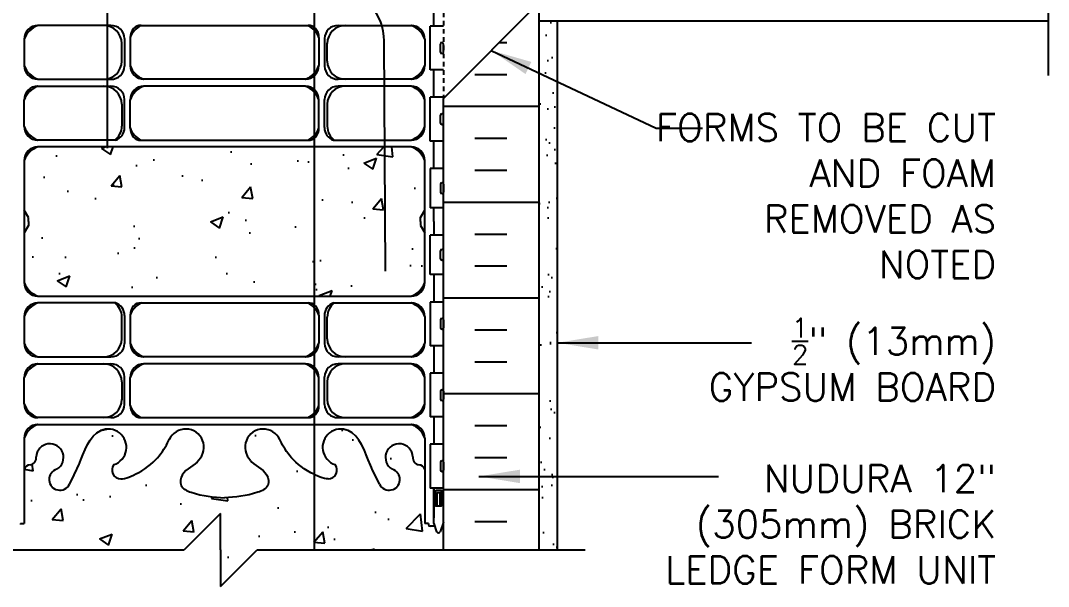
# Model space of a CAD drawing. Header units: inches. Extents: x 112.5 to 171.6, y -23.4 to 65.9.
# Drawn here: x 135.53 to 163.7, y 4.73 to 20.24 of the extents above; entities that cross this region are included whole.
import ezdxf

# ---------------------------------------------------------------- set-up
doc = ezdxf.new("R2010")
doc.units = ezdxf.units.IN
doc.header["$LTSCALE"] = 0.5
doc.header["$MEASUREMENT"] = 0
doc.linetypes.add('DASHED2', pattern=[0.375, 0.25, -0.125])
for name, color, linetype in [('HATCH', 12, 'Continuous'), ('line25', 2, 'Continuous'), ('LINE3', 3, 'Continuous'), ('LINE50', 5, 'Continuous'), ('LINE9', 9, 'Continuous'), ('TEXT', 4, 'Continuous'), ('Web_Edge', 9, 'Continuous')]:
    doc.layers.add(name, color=color, linetype=linetype)
doc.styles.add('DIM', font='romans.shx', dxfattribs={"width": 0.7})
doc.styles.add('ROMANS', font='romans.shx', dxfattribs={"height": 1.125})
doc.dimstyles.new('ext_12', dxfattribs={"dimscale": 12, "dimtxt": 0.09375, "dimasz": 0.09375, "dimexe": 0.09375, "dimexo": 0.0625, "dimgap": 0.0625, "dimtad": 1, "dimdec": 1, "dimzin": 3, "dimdsep": 46, "dimlunit": 4, "dimtxsty": 'DIM', "dimcen": 0.09, "dimdle": 0.09375, "dimclrt": 4, "dimadec": 0, "dimazin": 0, "dimtfac": 1, "dimtdec": 1, "dimtmove": 2, "dimatfit": 3, "dimfxl": 1, "dimfrac": 2, "dimtolj": 1, "dimtzin": 0, "dimarcsym": 0})

msp = doc.modelspace()

# ---------------------------------------------------------------- hatches: boundary and pattern name
at = {"layer": 'HATCH'}
h = msp.add_hatch(dxfattribs=at)
h.set_pattern_fill('INSUL', color=256, scale=7, style=0)
h.set_pattern_definition([(0, (27.2317, -8.359), (0, 2.625), []), (0, (27.2317, -7.484), (0, 2.625), [0.875, -0.875]), (0, (27.2317, -6.609), (0, 2.625), [0.875, -0.875])])
h.paths.add_polyline_path([(149.746, 41.734), (149.309, 41.734), (149.309, 41.234), (147.809, 41.234), (147.809, 41.734), (147.121, 41.734), (147.121, 31.484), (149.746, 28.859), (149.746, 29.984)])
h.paths.add_polyline_path([(149.746, 20.734), (147.121, 18.109), (147.121, 5.734), (149.746, 5.734)])
h = msp.add_hatch(dxfattribs=at)
h.set_pattern_fill('AR-CONC', color=256, scale=0.5, style=0)
h.set_pattern_definition([(50, (13.6974, -129.9048), (3.5863, -0.31376), [0.375, -4.125]), (355, (13.6974, -129.9048), (-0.693757, 3.76096), [0.3, -3.3]), (100.4514, (13.9962, -129.931), (2.892547, 3.4472), [0.3187, -3.50571]), (46.1842, (13.6974, -128.905), (5.336205, -0.827595), [0.5625, -6.1875]), (96.6356, (14.142, -128.974), (4.67331, 4.87059), [0.47805, -5.25856]), (351.1842, (13.6974, -128.905), (4.67331, 4.8706), [0.45, -4.95]), (21, (14.1974, -129.1548), (2.984535, -2.013094), [0.375, -4.125]), (326, (14.1974, -129.1548), (1.216577, 3.62575), [0.3, -3.3]), (71.4514, (14.446, -129.3226), (4.201113, 1.61265), [0.3187, -3.50571]), (37.5, (13.6974, -129.9048), (0.060799, 1.664469), [0, -3.26, 0, -3.35, 0, -3.3125]), (7.5, (13.6974, -129.9048), (1.315348, 1.972059), [0, -1.91, 0, -3.185, 0, -1.2625]), (327.5, (12.5824, -129.9048), (2.669112, -0.112774), [0, -1.25, 0, -3.9, 0, -5.175]), (317.5, (12.0824, -129.9048), (2.91593, 0.500525), [0, -1.625, 0, -2.59, 0, -3.675])])
h.paths.add_polyline_path([(149.746, 27.422), (147.121, 27.422), (147.121, 23.297), (149.746, 23.297)])
h.paths.add_polyline_path([(149.746, 21.859), (149.746, 22.797), (147.121, 22.797), (147.121, 19.234)])
h.paths.add_polyline_path([(147.121, 31.484), (147.121, 27.922), (149.746, 27.922), (149.746, 28.859)])
h = msp.add_hatch(dxfattribs=at)
h.set_pattern_fill('AR-SAND', color=256, scale=0.5, style=0)
h.set_pattern_definition([(37.5, (127.32, -7.1404), (-0.031497, 0.963412), [0, -0.76, 0, -0.85, 0, -0.8125]), (7.5, (127.32, -7.1404), (0.88489, 1.411073), [0, -0.41, 0, -0.685, 0, -0.2625]), (327.5, (126.705, -7.1404), (1.55707, 0.00283), [0, -0.25, 0, -0.9, 0, -1.175]), (317.5, (126.705, -7.1404), (1.503063, 0.43884), [0, -0.125, 0, -0.59, 0, -0.675])])
h.paths.add_polyline_path([(150.246, 19.923), (150.153, 20.234), (149.746, 20.234), (149.746, 5.734), (150.246, 5.734)])
at = {"layer": 'HATCH', "linetype": 'Continuous'}
h = msp.add_hatch(dxfattribs=at)
h.set_pattern_fill('AR-CONC', color=256, scale=0.5)
h.set_pattern_definition([(50, (13.8748, 19.167), (3.5863, -0.31376), [0.375, -4.125]), (355, (13.8748, 19.167), (-0.69376, 3.76096), [0.3, -3.3]), (100.4514, (14.1736, 19.141), (2.89254, 3.4472), [0.3187, -3.50571]), (46.1842, (13.8748, 20.167), (5.3362, -0.8276), [0.5625, -6.1875]), (96.6356, (14.3195, 20.098), (4.6733, 4.8706), [0.47805, -5.25857]), (351.184, (13.875, 20.167), (4.6733, 4.8706), [0.45, -4.95]), (21, (14.3748, 19.917), (2.984535, -2.013094), [0.375, -4.125]), (326, (14.3748, 19.917), (1.21658, 3.62575), [0.3, -3.3]), (71.4514, (14.6235, 19.7492), (4.20111, 1.61266), [0.3187, -3.50571]), (37.5, (13.8748, 19.167), (0.060799, 1.664469), [0, -3.26, 0, -3.35, 0, -3.3125]), (7.5, (13.8748, 19.167), (1.315348, 1.972059), [0, -1.91, 0, -3.185, 0, -1.2625]), (327.5, (12.7598, 19.167), (2.669112, -0.112774), [0, -1.25, 0, -3.9, 0, -5.175]), (317.5, (12.2598, 19.167), (2.91593, 0.500525), [0, -1.625, 0, -2.59, 0, -3.675])])
h.paths.add_polyline_path([(146.611, 16.403, 0.414203), (146.236, 16.778), (136.006, 16.778, 0.414225), (135.631, 16.403), (135.631, 13.065, 0.414203), (136.006, 12.69), (146.236, 12.69, 0.414225), (146.611, 13.065)])
h = msp.add_hatch(dxfattribs=at)
h.set_pattern_fill('AR-CONC', color=256, scale=0.5)
edge = h.paths.add_edge_path()
edge.add_spline(control_points=[(143.576, 7.804), (143.546, 7.819), (142.975, 8.117), (142.777, 8.478), (142.638, 8.758)], knot_values=[0.270247, 0.270247, 0.270247, 0.270247, 0.320663, 1.237398, 1.237398, 1.237398, 1.237398], degree=3, periodic=0)
edge.add_arc((142.184, 8.548), 0.5, 24.819, 224.1875)
edge.add_spline(control_points=[(141.825, 8.199), (141.933, 8.036), (142.293, 7.946), (142.37, 7.45), (141.822, 7.214), (141.418, 7.186), (141.121, 7.165)], knot_values=[0.229407, 0.229407, 0.229407, 0.229407, 0.844432, 1.128849, 1.464331, 2.389004, 2.389004, 2.389004, 2.389004], degree=3, periodic=0)
edge.add_spline(control_points=[(141.121, 7.165), (140.825, 7.186), (140.421, 7.214), (139.873, 7.45), (139.95, 7.946), (140.31, 8.036), (140.417, 8.199)], knot_values=[0.229407, 0.229407, 0.229407, 0.229407, 1.15408, 1.489562, 1.773979, 2.389004, 2.389004, 2.389004, 2.389004], degree=3, periodic=0)
edge.add_arc((140.059, 8.548), 0.5, 315.8125, 515.181)
edge.add_spline(control_points=[(139.605, 8.758), (139.466, 8.478), (139.221, 8.03), (138.401, 7.679), (138.28, 7.681)], knot_values=[0.038125, 0.038125, 0.038125, 0.038125, 0.95486, 1.237398, 1.237398, 1.237398, 1.237398], degree=3, periodic=0)
edge.add_arc((138.28, 7.923), 0.242, 141.7673, 270, ccw=False)
edge.add_arc((137.934, 8.548), 0.5, 288.2063, 454.7074)
edge.add_spline(control_points=[(137.893, 9.046), (137.836, 9.038), (137.782, 9.025), (137.732, 9.005)], knot_values=[1.703896, 1.703896, 1.703896, 1.703896, 1.875321, 1.875321, 1.875321, 1.875321], degree=3, periodic=0)
edge.add_spline(control_points=[(137.732, 9.005), (137.407, 8.875), (137.212, 8.194), (136.959, 7.704), (136.873, 7.537)], knot_values=[0, 0, 0, 0, 1.124685, 1.703896, 1.703896, 1.703896, 1.703896], degree=3, periodic=0)
edge.add_arc((136.609, 7.665), 0.293, 106.9269, 334.2016, ccw=False)
edge.add_arc((136.335, 8.27), 0.375, 300.1325, 537.0763)
edge.add_arc((135.762, 8.264), 0.2, -81.62, 7.1071, ccw=False)
edge.add_arc((135.806, 7.876), 0.19, 94.3036, 156.3684)
edge.add_line((135.631, 7.952), (135.631, 6.463))
edge.add_line((135.631, 6.463), (135.531, 6.463))
edge.add_line((135.531, 6.463), (135.531, 6.433))
edge.add_arc((135.481, 6.433), 0.05, -90, 0, ccw=False)
edge.add_line((135.481, 6.383), (135.355, 6.383))
edge.add_line((135.355, 6.383), (135.306, 6.233))
edge.add_arc((135.256, 6.26), 0.0567, 208.0725, 331.9275, ccw=False)
edge.add_line((135.206, 6.233), (135.121, 6.494))
edge.add_line((135.121, 6.494), (135.121, 5.734))
edge.add_line((135.121, 5.734), (140.013, 5.734))
edge.add_line((140.013, 5.734), (141.013, 6.734))
edge.add_line((141.013, 6.734), (141.013, 5.734))
edge.add_line((141.013, 5.734), (141.013, 4.734))
edge.add_line((141.013, 4.734), (142.013, 5.734))
edge.add_line((142.013, 5.734), (143.576, 5.734))
edge.add_line((143.576, 5.734), (143.576, 7.804))
edge = h.paths.add_edge_path()
edge.add_arc((146.437, 7.876), 0.19, 23.6297, 85.6939)
edge.add_arc((146.481, 8.264), 0.2, 172.8929, 261.6212, ccw=False)
edge.add_arc((145.907, 8.27), 0.375, 2.9237, 239.8675)
edge.add_arc((145.634, 7.665), 0.293, -154.2016, 73.0731, ccw=False)
edge.add_spline(control_points=[(145.37, 7.537), (145.303, 7.666), (145.237, 7.795), (145.173, 7.934)], knot_values=[0, 0, 0, 0, 0.447744, 0.447744, 0.447744, 0.447744], degree=3, periodic=0)
edge.add_spline(control_points=[(145.173, 7.934), (145.155, 7.974), (145.076, 8.153), (145.004, 8.352), (144.94, 8.494)], knot_values=[0.447744, 0.447744, 0.447744, 0.447744, 0.579211, 1.009728, 1.009728, 1.009728, 1.009728], degree=3, periodic=0)
edge.add_spline(control_points=[(144.94, 8.494), (144.925, 8.529), (144.908, 8.563), (144.891, 8.597)], knot_values=[1.009728, 1.009728, 1.009728, 1.009728, 1.116334, 1.116334, 1.116334, 1.116334], degree=3, periodic=0)
edge.add_spline(control_points=[(144.891, 8.597), (144.878, 8.624), (144.863, 8.65), (144.849, 8.675)], knot_values=[1.116334, 1.116334, 1.116334, 1.116334, 1.201719, 1.201719, 1.201719, 1.201719], degree=3, periodic=0)
edge.add_spline(control_points=[(144.849, 8.675), (144.835, 8.7), (144.82, 8.723), (144.805, 8.745)], knot_values=[1.201719, 1.201719, 1.201719, 1.201719, 1.282554, 1.282554, 1.282554, 1.282554], degree=3, periodic=0)
edge.add_spline(control_points=[(144.805, 8.745), (144.795, 8.761), (144.784, 8.777), (144.773, 8.792)], knot_values=[1.282554, 1.282554, 1.282554, 1.282554, 1.339568, 1.339568, 1.339568, 1.339568], degree=3, periodic=0)
edge.add_spline(control_points=[(144.773, 8.792), (144.762, 8.806), (144.751, 8.82), (144.74, 8.833)], knot_values=[1.339568, 1.339568, 1.339568, 1.339568, 1.393854, 1.393854, 1.393854, 1.393854], degree=3, periodic=0)
edge.add_spline(control_points=[(144.74, 8.833), (144.728, 8.847), (144.715, 8.861), (144.703, 8.874)], knot_values=[1.393854, 1.393854, 1.393854, 1.393854, 1.451471, 1.451471, 1.451471, 1.451471], degree=3, periodic=0)
edge.add_spline(control_points=[(144.703, 8.874), (144.691, 8.886), (144.678, 8.897), (144.666, 8.908)], knot_values=[1.451471, 1.451471, 1.451471, 1.451471, 1.505342, 1.505342, 1.505342, 1.505342], degree=3, periodic=0)
edge.add_spline(control_points=[(144.666, 8.908), (144.652, 8.92), (144.638, 8.932), (144.624, 8.942)], knot_values=[1.505342, 1.505342, 1.505342, 1.505342, 1.563384, 1.563384, 1.563384, 1.563384], degree=3, periodic=0)
edge.add_spline(control_points=[(144.624, 8.942), (144.611, 8.952), (144.597, 8.961), (144.583, 8.969)], knot_values=[1.563384, 1.563384, 1.563384, 1.563384, 1.616944, 1.616944, 1.616944, 1.616944], degree=3, periodic=0)
edge.add_spline(control_points=[(144.583, 8.969), (144.571, 8.976), (144.559, 8.983), (144.547, 8.989)], knot_values=[1.616944, 1.616944, 1.616944, 1.616944, 1.660465, 1.660465, 1.660465, 1.660465], degree=3, periodic=0)
edge.add_spline(control_points=[(144.547, 8.989), (144.537, 8.994), (144.526, 8.999), (144.514, 9.004)], knot_values=[1.660465, 1.660465, 1.660465, 1.660465, 1.69951, 1.69951, 1.69951, 1.69951], degree=3, periodic=0)
edge.add_spline(control_points=[(144.514, 9.004), (144.513, 9.004), (144.512, 9.005), (144.511, 9.005)], knot_values=[1.69951, 1.69951, 1.69951, 1.69951, 1.703896, 1.703896, 1.703896, 1.703896], degree=3, periodic=0)
edge.add_spline(control_points=[(144.511, 9.005), (144.501, 9.009), (144.491, 9.013), (144.481, 9.016)], knot_values=[1.703896, 1.703896, 1.703896, 1.703896, 1.737704, 1.737704, 1.737704, 1.737704], degree=3, periodic=0)
edge.add_spline(control_points=[(144.481, 9.016), (144.468, 9.02), (144.455, 9.024), (144.442, 9.028)], knot_values=[1.737704, 1.737704, 1.737704, 1.737704, 1.78039, 1.78039, 1.78039, 1.78039], degree=3, periodic=0)
edge.add_spline(control_points=[(144.442, 9.028), (144.428, 9.031), (144.414, 9.034), (144.4, 9.037)], knot_values=[1.78039, 1.78039, 1.78039, 1.78039, 1.824512, 1.824512, 1.824512, 1.824512], degree=3, periodic=0)
edge.add_spline(control_points=[(144.4, 9.037), (144.383, 9.041), (144.367, 9.043), (144.35, 9.046)], knot_values=[1.824512, 1.824512, 1.824512, 1.824512, 1.875321, 1.875321, 1.875321, 1.875321], degree=3, periodic=0)
edge.add_arc((144.309, 8.548), 0.5, 85.2926, 251.7937)
edge.add_arc((143.963, 7.923), 0.242, -90, 38.2327, ccw=False)
edge.add_spline(control_points=[(143.963, 7.681), (143.955, 7.681), (143.948, 7.681), (143.94, 7.681)], knot_values=[0.038125, 0.038125, 0.038125, 0.038125, 0.054904, 0.054904, 0.054904, 0.054904], degree=3, periodic=0)
edge.add_spline(control_points=[(143.94, 7.681), (143.934, 7.682), (143.927, 7.682), (143.92, 7.683)], knot_values=[0.054904, 0.054904, 0.054904, 0.054904, 0.069245, 0.069245, 0.069245, 0.069245], degree=3, periodic=0)
edge.add_spline(control_points=[(143.92, 7.683), (143.911, 7.684), (143.901, 7.686), (143.892, 7.687)], knot_values=[0.069245, 0.069245, 0.069245, 0.069245, 0.088425, 0.088425, 0.088425, 0.088425], degree=3, periodic=0)
edge.add_spline(control_points=[(143.892, 7.687), (143.881, 7.689), (143.87, 7.692), (143.858, 7.695)], knot_values=[0.088425, 0.088425, 0.088425, 0.088425, 0.109973, 0.109973, 0.109973, 0.109973], degree=3, periodic=0)
edge.add_spline(control_points=[(143.858, 7.695), (143.843, 7.698), (143.827, 7.702), (143.811, 7.707)], knot_values=[0.109973, 0.109973, 0.109973, 0.109973, 0.138605, 0.138605, 0.138605, 0.138605], degree=3, periodic=0)
edge.add_spline(control_points=[(143.811, 7.707), (143.787, 7.715), (143.762, 7.723), (143.737, 7.733)], knot_values=[0.138605, 0.138605, 0.138605, 0.138605, 0.181219, 0.181219, 0.181219, 0.181219], degree=3, periodic=0)
edge.add_spline(control_points=[(143.737, 7.733), (143.703, 7.746), (143.668, 7.76), (143.633, 7.776)], knot_values=[0.181219, 0.181219, 0.181219, 0.181219, 0.23858, 0.23858, 0.23858, 0.23858], degree=3, periodic=0)
edge.add_spline(control_points=[(143.633, 7.776), (143.614, 7.785), (143.595, 7.794), (143.576, 7.804)], knot_values=[0.23858, 0.23858, 0.23858, 0.23858, 0.270247, 0.270247, 0.270247, 0.270247], degree=3, periodic=0)
edge.add_line((143.576, 7.804), (143.576, 5.734))
edge.add_line((143.576, 5.734), (147.121, 5.734))
edge.add_line((147.121, 5.734), (147.121, 6.494))
edge.add_line((147.121, 6.494), (147.036, 6.233))
edge.add_arc((146.986, 6.26), 0.0567, 208.0725, 331.9275, ccw=False)
edge.add_line((146.936, 6.233), (146.888, 6.383))
edge.add_line((146.888, 6.383), (146.761, 6.383))
edge.add_arc((146.761, 6.433), 0.05, 180, 270, ccw=False)
edge.add_line((146.711, 6.433), (146.711, 6.463))
edge.add_line((146.711, 6.463), (146.611, 6.463))
edge.add_line((146.611, 6.463), (146.611, 7.952))

# ---------------------------------------------------------------- linework, layer by layer
at = {"layer": 'line25'}
for p, q in [((149.746, 20.734), (147.121, 18.109)), ((147.121, 20.089), (146.756, 20.089)), ((146.756, 18.889), (146.756, 20.089)), ((147.041, 19.379), (147.041, 19.599)), ((147.081, 19.639), (147.081, 19.639)), ((147.121, 19.379), (147.121, 19.599)), ((147.121, 19.544), (147.121, 19.544)), ((147.081, 19.339), (147.081, 19.339)), ((147.121, 19.434), (147.121, 19.434)), ((147.121, 18.889), (146.756, 18.889)), ((147.121, 18.139), (146.756, 18.139)), ((146.756, 16.939), (146.756, 18.139)), ((147.121, 5.734), (147.121, 18.109)), ((147.041, 17.429), (147.041, 17.649)), ((147.081, 17.689), (147.081, 17.689)), ((147.121, 17.429), (147.121, 17.649)), ((147.121, 17.594), (147.121, 17.594)), ((147.121, 17.484), (147.121, 17.484)), ((147.081, 17.389), (147.081, 17.389)), ((147.121, 16.939), (146.756, 16.939)), ((147.121, 16.189), (146.756, 16.189)), ((146.756, 16.189), (146.756, 15.109)), ((147.081, 15.799), (147.081, 15.799)), ((147.041, 15.759), (147.041, 15.539)), ((147.081, 15.499), (147.081, 15.499)), ((147.121, 15.759), (147.121, 15.539)), ((147.121, 15.704), (147.121, 15.704)), ((147.121, 15.594), (147.121, 15.594)), ((147.121, 15.109), (146.756, 15.109)), ((147.121, 14.359), (146.756, 14.359)), ((146.756, 13.279), (146.756, 14.359)), ((147.041, 13.709), (147.041, 13.929)), ((147.081, 13.969), (147.081, 13.969)), ((147.121, 13.709), (147.121, 13.929)), ((147.121, 13.874), (147.121, 13.874)), ((147.081, 13.669), (147.081, 13.669)), ((147.121, 13.764), (147.121, 13.764)), ((147.121, 13.279), (146.756, 13.279)), ((147.121, 12.529), (146.756, 12.529)), ((146.756, 12.529), (146.756, 11.329)), ((147.041, 12.039), (147.041, 11.819)), ((147.081, 12.079), (147.081, 12.079)), ((147.121, 12.039), (147.121, 11.819)), ((147.121, 11.984), (147.121, 11.984)), ((147.121, 11.874), (147.121, 11.874)), ((147.081, 11.779), (147.081, 11.779)), ((147.121, 11.329), (146.756, 11.329)), ((147.121, 10.579), (146.756, 10.579)), ((146.756, 10.579), (146.756, 9.379)), ((147.041, 10.089), (147.041, 9.869)), ((147.121, 10.089), (147.121, 9.869)), ((147.121, 10.034), (147.121, 10.034)), ((147.121, 9.924), (147.121, 9.924)), ((147.081, 9.829), (147.081, 9.829)), ((147.121, 9.379), (146.756, 9.379)), ((147.121, 8.629), (146.756, 8.629)), ((146.756, 8.629), (146.756, 7.429)), ((147.081, 8.179), (147.081, 8.179)), ((147.041, 8.139), (147.041, 7.919)), ((147.121, 8.139), (147.121, 7.919)), ((147.121, 8.084), (147.121, 8.084)), ((147.121, 7.974), (147.121, 7.974)), ((147.081, 7.879), (147.081, 7.879)), ((147.121, 7.429), (146.756, 7.429))]:
    msp.add_line(p, q, dxfattribs=at)
for centre, start, end in [((147.081, 19.599), 90, 180), ((147.081, 19.599), 0, 90), ((147.081, 19.379), 180, 270), ((147.081, 19.379), 270, 0), ((147.081, 17.649), 90, 180), ((147.081, 17.649), 0, 90), ((147.081, 17.429), 180, 270), ((147.081, 17.429), 270, 0), ((147.081, 15.759), 90, 180), ((147.081, 15.759), 360, 90), ((147.081, 15.539), 180, 270), ((147.081, 15.539), 270, 0), ((147.081, 13.929), 90, 180), ((147.081, 13.929), 0, 90), ((147.081, 13.709), 180, 270), ((147.081, 13.709), 270, 0), ((147.081, 12.039), 90, 180), ((147.081, 12.039), 360, 90), ((147.081, 11.819), 180, 270), ((147.081, 11.819), 270, 0), ((147.081, 10.089), 90, 180), ((147.081, 9.869), 180, 270), ((147.081, 10.089), 360, 90), ((147.081, 9.869), 270, 0), ((147.081, 8.139), 90, 180), ((147.081, 8.139), 360, 90), ((147.081, 7.919), 180, 270), ((147.081, 7.919), 270, 0)]:
    msp.add_arc(centre, 0.04, start, end, dxfattribs=at)
at = {"layer": 'LINE3'}
for p, q in [((137.91, 16.742), (137.91, 54.953)), ((143.576, 32.116), (143.576, 5.734)), ((145.537, 13.373), (145.497, 19.682))]:
    msp.add_line(p, q, dxfattribs=at)
msp.add_arc((143.997, 19.673), 1.5, 0.3673, 79.9458, dxfattribs=at)
at = {"layer": 'LINE50'}
msp.add_line((149.746, 5.734), (149.746, 20.734), dxfattribs=at)
at = {"layer": 'LINE9', "linetype": 'DASHED2'}
msp.add_line((147.121, 32.609), (147.121, 18.109), dxfattribs=at)
at = {"layer": 'LINE9'}
for p, q in [((163.703, 18.734), (163.703, 24.359)), ((149.746, 20.234), (163.703, 20.234)), ((150.246, 5.734), (150.246, 20.234)), ((141.013, 6.734), (140.013, 5.734)), ((141.013, 5.734), (141.013, 6.734)), ((131.41, 5.734), (140.013, 5.734)), ((141.013, 4.734), (142.013, 5.734)), ((141.013, 5.734), (141.013, 4.734)), ((142.013, 5.734), (151.007, 5.734))]:
    msp.add_line(p, q, dxfattribs=at)
at = {"layer": 'Web_Edge'}
for p, q in [((138.007, 20.109), (136.006, 20.109)), ((138.833, 20.109), (143.444, 20.109)), ((144.236, 20.109), (146.236, 20.109)), ((135.631, 19.734), (135.631, 19.008)), ((138.381, 19.747), (138.381, 18.994)), ((138.534, 19.777), (138.534, 19.008)), ((143.709, 19.777), (143.709, 19.008)), ((143.861, 19.747), (143.861, 18.994)), ((146.611, 19.734), (146.611, 19.008)), ((138.307, 19.126), (138.306, 19.623)), ((143.936, 19.126), (143.936, 19.623)), ((136.006, 18.633), (138.007, 18.633)), ((143.334, 18.633), (138.909, 18.633)), ((146.236, 18.633), (144.236, 18.633)), ((136.006, 18.442), (138.007, 18.442)), ((143.334, 18.442), (138.909, 18.442)), ((146.236, 18.442), (144.236, 18.442)), ((135.631, 17.341), (135.631, 18.067)), ((138.381, 17.311), (138.381, 18.08)), ((138.534, 17.297), (138.534, 18.067)), ((143.709, 17.297), (143.709, 18.067)), ((143.861, 17.311), (143.861, 18.08)), ((146.611, 17.341), (146.611, 18.067)), ((138.307, 17.949), (138.306, 17.352)), ((143.936, 17.949), (143.936, 17.352)), ((138.13, 16.966), (136.006, 16.966)), ((138.833, 16.966), (143.444, 16.966)), ((144.113, 16.966), (146.236, 16.966)), ((135.751, 14.847), (135.631, 15.047)), ((135.751, 14.847), (135.631, 15.047)), ((146.491, 14.847), (146.611, 15.047)), ((146.491, 14.847), (146.611, 15.047)), ((135.751, 14.734), (135.751, 14.847)), ((135.751, 14.734), (135.751, 14.847)), ((135.751, 14.734), (135.751, 14.622)), ((135.751, 14.734), (135.751, 14.622)), ((146.491, 14.734), (146.491, 14.847)), ((146.491, 14.734), (146.491, 14.847)), ((146.491, 14.734), (146.491, 14.622)), ((146.491, 14.734), (146.491, 14.622)), ((135.751, 14.622), (135.631, 14.422)), ((135.751, 14.622), (135.631, 14.422)), ((146.491, 14.622), (146.611, 14.422)), ((146.491, 14.622), (146.611, 14.422)), ((138.13, 12.503), (136.006, 12.503)), ((138.833, 12.503), (143.444, 12.503)), ((144.113, 12.503), (146.236, 12.503)), ((135.631, 12.128), (135.631, 11.402)), ((138.307, 11.52), (138.306, 12.117)), ((138.381, 12.158), (138.381, 11.389)), ((138.534, 12.171), (138.534, 11.402)), ((143.709, 12.171), (143.709, 11.402)), ((143.861, 12.158), (143.861, 11.389)), ((143.936, 11.52), (143.936, 12.117)), ((146.611, 12.128), (146.611, 11.402)), ((136.006, 11.027), (138.007, 11.027)), ((143.334, 11.027), (138.909, 11.027)), ((146.236, 11.027), (144.236, 11.027)), ((136.006, 10.836), (138.007, 10.836)), ((143.334, 10.836), (138.909, 10.836)), ((146.236, 10.836), (144.236, 10.836)), ((135.631, 9.735), (135.631, 10.461)), ((138.381, 9.722), (138.381, 10.475)), ((138.534, 9.692), (138.534, 10.461)), ((143.709, 9.692), (143.709, 10.461)), ((143.861, 9.722), (143.861, 10.475)), ((146.611, 9.735), (146.611, 10.461)), ((138.307, 10.343), (138.306, 9.846)), ((143.936, 10.343), (143.936, 9.846)), ((138.007, 9.36), (136.006, 9.36)), ((138.833, 9.36), (143.444, 9.36)), ((144.236, 9.36), (146.236, 9.36)), ((136.006, 9.173), (146.236, 9.173)), ((135.631, 8.798), (135.631, 6.463)), ((146.611, 8.798), (146.611, 6.463)), ((146.861, 6.463), (146.861, 7.429)), ((147.121, 6.494), (147.036, 6.233)), ((135.531, 6.463), (135.631, 6.463)), ((135.531, 6.463), (135.531, 6.433)), ((135.531, 6.433), (135.531, 6.433)), ((146.711, 6.463), (146.611, 6.463)), ((146.711, 6.463), (146.711, 6.433)), ((146.711, 6.433), (146.711, 6.433)), ((146.888, 6.383), (146.761, 6.383)), ((146.861, 6.463), (146.936, 6.233))]:
    msp.add_line(p, q, dxfattribs=at)
for points in [[(146.861, 20.089), (146.861, 20.839)], [(146.861, 18.139), (146.861, 18.889)], [(146.861, 16.189), (146.861, 16.939)], [(146.861, 14.734), (146.861, 15.109)], [(146.861, 14.734), (146.861, 14.359)], [(146.861, 13.279), (146.861, 12.529)], [(146.861, 11.329), (146.861, 10.579)], [(146.861, 9.379), (146.861, 8.629)], [(146.861, 7.429), (146.861, 6.613)]]:
    msp.add_lwpolyline(points, dxfattribs=at)
msp.add_lwpolyline([(135.631, 13.065, 0.414198), (136.006, 12.69), (146.236, 12.69, 0.414198), (146.611, 13.065), (146.611, 16.403, 0.414198), (146.236, 16.778), (136.006, 16.778, 0.414198), (135.631, 16.403), (135.631, 13.065)], format="xyb", dxfattribs=at)
for points in [[(146.911, 7.373), (147.061, 7.373), (147.061, 6.933), (146.911, 6.933)], [(146.951, 7.313), (147.021, 7.313), (147.021, 6.933), (146.951, 6.933)]]:
    msp.add_lwpolyline(points, close=True, dxfattribs=at)
for centre, radius, start, end in [((136.213, 19.527), 0.617, 109.5682, 160.4318), ((136.006, 19.734), 0.375, 90, 180), ((137.807, 19.609), 0.5, 0.8073, 90), ((138.007, 19.734), 0.375, 2.0304, 90), ((139.117, 19.553), 0.624, 117.0966, 159.0881), ((138.91, 19.777), 0.376, 138.3704, 179.9486), ((138.816, 19.859), 0.25, 86.1209, 138.3704), ((143.126, 19.553), 0.624, 20.9119, 62.9034), ((143.427, 19.859), 0.25, 41.6296, 93.8791), ((143.333, 19.777), 0.376, 0.0514, 41.6296), ((144.236, 19.734), 0.375, 90, 177.9696), ((144.436, 19.609), 0.5, 90, 179.1927), ((146.03, 19.527), 0.617, 19.5682, 70.4318), ((146.236, 19.734), 0.375, 360, 90), ((136.213, 19.214), 0.617, 199.5682, 250.4318), ((136.006, 19.008), 0.375, 180, 270), ((137.807, 19.133), 0.5, 270, 359.1927), ((138.007, 19.008), 0.375, 270, 357.9696), ((139.116, 19.214), 0.617, 199.5682, 250.4318), ((138.909, 19.008), 0.375, 180, 270), ((143.127, 19.214), 0.617, 289.5682, 340.4318), ((143.334, 19.008), 0.375, 270, 360), ((144.236, 19.008), 0.375, 182.0304, 270), ((144.436, 19.133), 0.5, 180.8073, 270), ((146.03, 19.214), 0.617, 289.5682, 340.4318), ((146.236, 19.008), 0.375, 270, 0), ((136.213, 17.86), 0.617, 109.5682, 160.4318), ((136.006, 18.067), 0.375, 90, 180), ((137.807, 17.942), 0.5, 0.8073, 90), ((138.007, 18.067), 0.375, 2.0304, 90), ((139.116, 17.86), 0.617, 109.5682, 160.4318), ((138.909, 18.067), 0.375, 90, 180), ((143.127, 17.86), 0.617, 19.5682, 70.4318), ((143.334, 18.067), 0.375, 0, 90), ((144.236, 18.067), 0.375, 90, 177.9696), ((144.436, 17.942), 0.5, 90, 179.1927), ((146.03, 17.86), 0.617, 19.5682, 70.4318), ((146.236, 18.067), 0.375, 360, 90), ((136.213, 17.548), 0.617, 199.5682, 250.4318), ((136.006, 17.341), 0.375, 180, 270), ((137.842, 17.344), 0.464, 305.5594, 1.0072), ((138.036, 17.299), 0.346, 285.7884, 1.947), ((139.117, 17.522), 0.624, 200.9119, 242.9034), ((138.91, 17.298), 0.376, 180.0514, 221.6296), ((143.126, 17.522), 0.624, 297.0966, 339.0881), ((143.333, 17.298), 0.376, 318.3704, 359.9486), ((144.207, 17.299), 0.346, 178.053, 254.2116), ((144.401, 17.344), 0.464, 178.9928, 234.4406), ((146.03, 17.548), 0.617, 289.5682, 340.4318), ((146.236, 17.341), 0.375, 270, 0), ((138.816, 17.215), 0.25, 221.6296, 273.8791), ((143.427, 17.215), 0.25, 266.1209, 318.3704), ((136.213, 16.197), 0.618, 109.569, 160.4297), ((146.03, 16.197), 0.618, 19.5703, 70.431), ((136.213, 13.272), 0.618, 199.5703, 250.431), ((146.03, 13.272), 0.618, 289.569, 340.4297), ((136.213, 11.921), 0.617, 109.5682, 160.4318), ((136.006, 12.128), 0.375, 90, 180), ((137.842, 12.125), 0.464, 358.9928, 54.4406), ((138.036, 12.17), 0.346, 358.053, 74.2116), ((139.117, 11.947), 0.624, 117.0966, 159.0881), ((138.91, 12.171), 0.376, 138.3704, 179.9486), ((138.816, 12.253), 0.25, 86.1209, 138.3704), ((143.126, 11.947), 0.624, 20.9119, 62.9034), ((143.427, 12.253), 0.25, 41.6296, 93.8791), ((143.333, 12.171), 0.376, 0.0514, 41.6296), ((144.207, 12.17), 0.346, 105.7884, 181.947), ((144.401, 12.125), 0.464, 125.5594, 181.0072), ((146.03, 11.921), 0.617, 19.5682, 70.4318), ((146.236, 12.128), 0.375, 360, 90), ((136.213, 11.609), 0.617, 199.5682, 250.4318), ((136.006, 11.402), 0.375, 180, 270), ((137.807, 11.527), 0.5, 270, 359.1927), ((138.007, 11.402), 0.375, 270, 357.9696), ((139.116, 11.609), 0.617, 199.5682, 250.4318), ((138.909, 11.402), 0.375, 180, 270), ((143.127, 11.609), 0.617, 289.5682, 340.4318), ((143.334, 11.402), 0.375, 270, 360), ((144.236, 11.402), 0.375, 182.0304, 270), ((144.436, 11.527), 0.5, 180.8073, 270), ((146.03, 11.609), 0.617, 289.5682, 340.4318), ((146.236, 11.402), 0.375, 270, 0), ((136.213, 10.254), 0.617, 109.5682, 160.4318), ((136.006, 10.461), 0.375, 90, 180), ((137.807, 10.336), 0.5, 0.8073, 90), ((138.007, 10.461), 0.375, 2.0304, 90), ((139.116, 10.254), 0.617, 109.5682, 160.4318), ((138.909, 10.461), 0.375, 90, 180), ((143.127, 10.254), 0.617, 19.5682, 70.4318), ((143.334, 10.461), 0.375, 0, 90), ((144.236, 10.461), 0.375, 90, 177.9696), ((144.436, 10.336), 0.5, 90, 179.1927), ((146.03, 10.254), 0.617, 19.5682, 70.4318), ((146.236, 10.461), 0.375, 360, 90), ((136.213, 9.942), 0.617, 199.5682, 250.4318), ((136.006, 9.735), 0.375, 180, 270), ((137.807, 9.86), 0.5, 270, 359.1927), ((138.007, 9.735), 0.375, 270, 357.9696), ((139.117, 9.916), 0.624, 200.9119, 242.9034), ((138.91, 9.692), 0.376, 180.0514, 221.6296), ((143.126, 9.916), 0.624, 297.0966, 339.0881), ((143.333, 9.692), 0.376, 318.3704, 359.9486), ((144.236, 9.735), 0.375, 182.0304, 270), ((144.436, 9.86), 0.5, 180.8073, 270), ((146.03, 9.942), 0.617, 289.5682, 340.4318), ((146.236, 9.735), 0.375, 270, 0), ((138.816, 9.61), 0.25, 221.6296, 273.8791), ((143.427, 9.61), 0.25, 266.1209, 318.3704), ((136.213, 8.591), 0.618, 109.569, 160.4297), ((136.006, 8.798), 0.375, 90.0009, 179.9979), ((137.934, 8.548), 0.5, 288.2063, 113.7861), ((140.059, 8.548), 0.5, 315.8125, 155.181), ((142.184, 8.548), 0.5, 24.819, 224.1875), ((144.309, 8.548), 0.5, 66.2139, 251.7937), ((146.03, 8.591), 0.618, 19.5703, 70.431), ((146.236, 8.798), 0.375, 0.0021, 89.9991), ((136.335, 8.27), 0.375, 300.1325, 177.0763), ((145.907, 8.27), 0.375, 2.9237, 239.8675), ((135.762, 8.264), 0.2, 278.38, 7.1071), ((146.481, 8.264), 0.2, 172.8929, 261.62), ((135.806, 7.876), 0.19, 94.3036, 156.3684), ((136.609, 7.665), 0.293, 106.9269, 334.2016), ((138.28, 7.923), 0.242, 141.7673, 270), ((143.963, 7.923), 0.242, 270, 38.2327), ((145.634, 7.665), 0.293, 205.7984, 73.0731), ((146.437, 7.876), 0.19, 23.6316, 85.6964), ((146.761, 6.433), 0.05, 180, 270), ((146.986, 6.26), 0.0567, 208.0725, 331.9275)]:
    msp.add_arc(centre, radius, start, end, dxfattribs=at)
for points, knots in [([(136.873, 7.537), (136.959, 7.704), (137.212, 8.194), (137.426, 8.943), (137.836, 9.038), (137.893, 9.046)], [0, 0, 0, 0, 0.579211, 1.703896, 1.875321, 1.875321, 1.875321, 1.875321]), ([(145.37, 7.537), (145.284, 7.704), (145.031, 8.194), (144.817, 8.943), (144.407, 9.038), (144.35, 9.046)], [0, 0, 0, 0, 0.579211, 1.703896, 1.875321, 1.875321, 1.875321, 1.875321]), ([(138.28, 7.681), (138.401, 7.679), (139.235, 8.036), (139.474, 8.493), (139.614, 8.776)], [0.038125, 0.038125, 0.038125, 0.038125, 0.320663, 1.258119, 1.258119, 1.258119, 1.258119]), ([(143.963, 7.681), (143.842, 7.679), (143.008, 8.036), (142.769, 8.493), (142.628, 8.776)], [0.038125, 0.038125, 0.038125, 0.038125, 0.320663, 1.258119, 1.258119, 1.258119, 1.258119]), ([(140.417, 8.199), (140.31, 8.036), (139.95, 7.946), (139.873, 7.45), (140.421, 7.214), (140.825, 7.186), (141.121, 7.165)], [0.229407, 0.229407, 0.229407, 0.229407, 0.844432, 1.128849, 1.464331, 2.389004, 2.389004, 2.389004, 2.389004]), ([(141.825, 8.199), (141.933, 8.036), (142.293, 7.946), (142.37, 7.45), (141.822, 7.214), (141.418, 7.186), (141.121, 7.165)], [0.229407, 0.229407, 0.229407, 0.229407, 0.844432, 1.128849, 1.464331, 2.389004, 2.389004, 2.389004, 2.389004])]:
    msp.add_open_spline(points, degree=3, knots=knots, dxfattribs=at)

# ---------------------------------------------------------------- texts
at = {"layer": 'TEXT', "char_height": 0.75, "attachment_point": 6, "style": 'ROMANS'}
for s, insert, width in [('FORMS TO BE CUT AND FOAM REMOVED AS NOTED', (162.265, 15.435), 10.31704), ('\\A1;{\\H0.7x;\\S1/2;}" (13mm) GYPSUM BOARD', (162.265, 10.955), 8.98388), ('\\A1;NUDURA 12" (305mm) BRICK LEDGE FORM UNIT', (162.265, 6.441), 12.01823)]:
    msp.add_mtext(s, dxfattribs=dict(at, insert=insert, width=width))

# ---------------------------------------------------------------- leaders
at = {"layer": 'TEXT'}
for points, override in [([(148.434, 19.422), (152.949, 17.293), (154.221, 17.293)], {"dimgap": 0.0625, "dimtad": 0}), ([(150.246, 11.412), (155.568, 11.412)], {"dimgap": 0.0625, "dimtad": 0}), ([(148.096, 7.75), (154.664, 7.75)], {"dimtad": 0})]:
    msp.add_leader(points, dimstyle='ext_12', override=override, dxfattribs=at)

doc.saveas('drawing.dxf')
